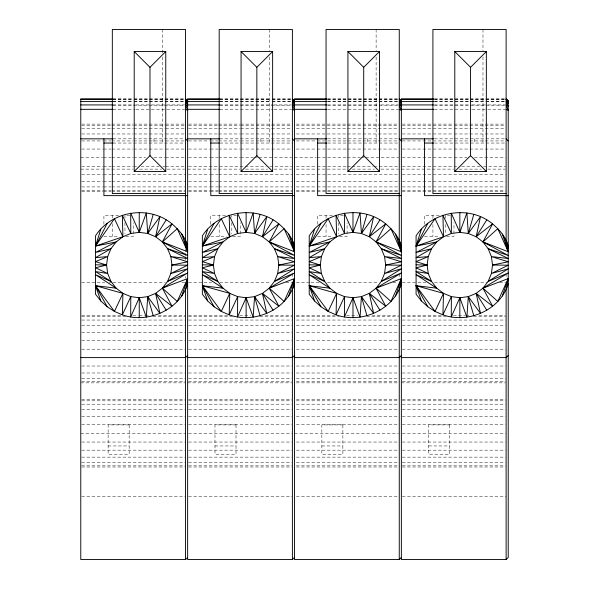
<?xml version="1.0" encoding="UTF-8"?>
<svg xmlns="http://www.w3.org/2000/svg" width="589" height="589" viewBox="0 0 589 589"><rect width="100%" height="100%" fill="white"/><g stroke="black" fill="none" stroke-linecap="round" stroke-linejoin="round"><path stroke-width="0.44" stroke-dasharray="2.94 2.21" d="M112.941 98.805L133.158 98.805M134.078 98.805L184.615 98.805M219.8 98.805L271.264 98.805M272.177 98.805L291.474 98.805M327.58 98.805L378.123 98.805M379.044 98.805L398.341 98.805M434.446 98.805L469.359 98.805M470.28 98.805L484.983 98.805M485.903 98.805L505.2 98.805M112.941 99.482L133.158 99.482M134.078 99.482L184.615 99.482M219.8 99.482L271.264 99.482M272.177 99.482L291.474 99.482M327.58 99.482L378.123 99.482M379.044 99.482L398.341 99.482M434.446 99.482L469.359 99.482M470.28 99.482L484.983 99.482M485.903 99.482L505.2 99.482M112.941 99.578L133.158 99.578M134.078 99.578L184.615 99.578M219.8 99.578L271.264 99.578M272.177 99.578L291.474 99.578M327.58 99.578L378.123 99.578M379.044 99.578L398.341 99.578M434.446 99.578L469.359 99.578M470.28 99.578L484.983 99.578M485.903 99.578L505.2 99.578M112.941 101.58L133.158 101.58M134.078 101.58L184.615 101.58M219.8 101.58L271.264 101.58M272.177 101.58L291.474 101.58M327.58 101.58L378.123 101.58M379.044 101.58L398.341 101.58M434.446 101.58L469.359 101.58M470.28 101.58L484.983 101.58M485.903 101.58L505.2 101.58M112.941 101.75L133.158 101.75M134.078 101.75L184.615 101.75M219.8 101.75L271.264 101.75M272.177 101.75L291.474 101.75M327.58 101.75L378.123 101.75M379.044 101.75L398.341 101.75M434.446 101.75L469.359 101.75M470.28 101.75L484.983 101.75M485.903 101.75L505.2 101.75M112.941 104.93L134.991 104.93M135.912 104.93L184.615 104.93M219.8 104.93L273.097 104.93M274.018 104.93L291.474 104.93M327.58 104.93L379.964 104.93M380.877 104.93L398.341 104.93M434.446 104.93L471.2 104.93M472.12 104.93L486.823 104.93M487.744 104.93L505.2 104.93M112.941 105.181L184.615 105.181M219.8 105.181L291.474 105.181M327.58 105.181L398.341 105.181M434.446 105.181L505.2 105.181M112.941 109.318L134.991 109.318M135.912 109.318L184.615 109.318M219.8 109.318L273.097 109.318M274.018 109.318L291.474 109.318M327.58 109.318L379.964 109.318M380.877 109.318L398.341 109.318M434.446 109.318L471.2 109.318M472.12 109.318L486.823 109.318M487.744 109.318L505.2 109.318M81.687 124.11L110.916 124.11M111.829 124.11L132.834 124.11M133.755 124.11L148.362 124.11M149.275 124.11L164.802 124.11M165.715 124.11L184.902 124.11M188.554 124.11L217.775 124.11M218.696 124.11L239.701 124.11M240.614 124.11L255.228 124.11M256.141 124.11L291.761 124.11M296.326 124.11L346.56 124.11M347.473 124.11L398.62 124.11M402.272 124.11L453.42 124.11M454.333 124.11L505.48 124.11M81.687 125.258L110.916 125.258M111.829 125.258L132.834 125.258M133.755 125.258L148.362 125.258M149.275 125.258L164.802 125.258M165.715 125.258L184.902 125.258M188.554 125.258L217.775 125.258M218.696 125.258L239.701 125.258M240.614 125.258L255.228 125.258M256.141 125.258L291.761 125.258M296.326 125.258L346.56 125.258M347.473 125.258L398.62 125.258M402.272 125.258L453.42 125.258M454.333 125.258L505.48 125.258M81.687 128.623L110.916 128.623M111.829 128.623L132.834 128.623M133.755 128.623L148.362 128.623M149.275 128.623L164.802 128.623M165.715 128.623L184.902 128.623M188.554 128.623L217.775 128.623M218.696 128.623L239.701 128.623M240.614 128.623L255.228 128.623M256.141 128.623L291.761 128.623M296.326 128.623L346.56 128.623M347.473 128.623L398.62 128.623M402.272 128.623L453.42 128.623M454.333 128.623L505.48 128.623M81.687 133.968L110.916 133.968M111.829 133.968L132.834 133.968M133.755 133.968L148.362 133.968M149.275 133.968L164.802 133.968M165.715 133.968L184.902 133.968M188.554 133.968L217.775 133.968M218.696 133.968L239.701 133.968M240.614 133.968L255.228 133.968M256.141 133.968L291.761 133.968M296.326 133.968L346.56 133.968M347.473 133.968L398.62 133.968M402.272 133.968L453.42 133.968M454.333 133.968L505.48 133.968M112.941 138.835L184.644 138.835M219.8 138.835L291.503 138.835M327.58 138.835L398.37 138.835M434.446 138.835L505.229 138.835M81.687 140.94L102.7 140.94M103.612 140.94L110.916 140.94M111.829 140.94L132.834 140.94M133.755 140.94L148.362 140.94M149.275 140.94L164.802 140.94M165.715 140.94L184.902 140.94M188.554 140.94L209.559 140.94M210.472 140.94L217.775 140.94M218.696 140.94L239.701 140.94M240.614 140.94L255.228 140.94M256.141 140.94L291.761 140.94M296.326 140.94L316.418 140.94M317.331 140.94L346.56 140.94M347.473 140.94L398.62 140.94M402.272 140.94L453.42 140.94M454.333 140.94L505.48 140.94M113.022 143.046L185.535 143.046M219.881 143.046L292.394 143.046M327.653 143.046L399.261 143.046M434.513 143.046L506.12 143.046M81.687 149.054L102.7 149.054M103.612 149.054L110.916 149.054M111.829 149.054L132.834 149.054M133.755 149.054L148.362 149.054M149.275 149.054L164.802 149.054M165.715 149.054L184.902 149.054M188.554 149.054L209.559 149.054M210.472 149.054L217.775 149.054M218.696 149.054L239.701 149.054M240.614 149.054L255.228 149.054M256.141 149.054L291.761 149.054M296.326 149.054L316.418 149.054M317.331 149.054L346.56 149.054M347.473 149.054L398.62 149.054M402.272 149.054L453.42 149.054M454.333 149.054L505.48 149.054M80.774 157.771L102.7 157.771M103.612 157.771L110.916 157.771M111.829 157.771L132.834 157.771M133.755 157.771L145.623 157.771M153.847 157.771L164.802 157.771M165.715 157.771L184.902 157.771M188.554 157.771L209.559 157.771M210.472 157.771L217.775 157.771M218.696 157.771L239.701 157.771M240.614 157.771L253.403 157.771M254.315 157.771L257.967 157.771M258.88 157.771L291.761 157.771M294.5 157.771L316.418 157.771M317.331 157.771L346.56 157.771M347.473 157.771L360.262 157.771M361.175 157.771L364.827 157.771M365.74 157.771L398.62 157.771M402.272 157.771L453.42 157.771M454.333 157.771L467.121 157.771M474.432 157.771L505.48 157.771M81.687 166.481L102.7 166.481M103.612 166.481L110.916 166.481M111.829 166.481L132.834 166.481M133.755 166.481L136.493 166.481M141.058 166.481L159.325 166.481M162.976 166.481L164.802 166.481M165.715 166.481L184.902 166.481M188.554 166.481L266.184 166.481M269.843 166.481L291.761 166.481M296.326 166.481L316.418 166.481M317.331 166.481L346.56 166.481M347.473 166.481L351.125 166.481M352.038 166.481L373.051 166.481M373.963 166.481L398.62 166.481M402.272 166.481L457.992 166.481M461.643 166.481L479.91 166.481M483.562 166.481L505.48 166.481M80.774 169.124L133.158 169.124M139.586 169.124L161.644 169.124M167.158 169.124L184.615 169.124M187.641 169.124L240.017 169.124M245.532 169.124L267.583 169.124M274.018 169.124L291.474 169.124M296.341 169.124L346.877 169.124M352.391 169.124L374.449 169.124M380.877 169.124L398.341 169.124M401.359 169.124L453.744 169.124M459.251 169.124L481.309 169.124M487.744 169.124L505.2 169.124M81.687 174.594L102.7 174.594M103.612 174.594L110.916 174.594M111.829 174.594L184.902 174.594M188.554 174.594L209.559 174.594M210.472 174.594L217.775 174.594M218.696 174.594L291.761 174.594M296.326 174.594L316.418 174.594M317.331 174.594L398.62 174.594M402.272 174.594L505.48 174.594M81.687 181.567L102.7 181.567M103.612 181.567L110.916 181.567M111.829 181.567L184.902 181.567M188.554 181.567L209.559 181.567M210.472 181.567L217.775 181.567M218.696 181.567L291.761 181.567M296.326 181.567L316.418 181.567M317.331 181.567L398.62 181.567M402.272 181.567L505.48 181.567M81.687 186.919L102.7 186.919M103.612 186.919L110.916 186.919M111.829 186.919L184.902 186.919M188.554 186.919L209.559 186.919M210.472 186.919L217.775 186.919M218.696 186.919L291.761 186.919M296.326 186.919L316.418 186.919M317.331 186.919L398.62 186.919M402.272 186.919L505.48 186.919M81.687 190.276L102.7 190.276M103.612 190.276L110.916 190.276M111.829 190.276L184.902 190.276M188.554 190.276L209.559 190.276M210.472 190.276L217.775 190.276M218.696 190.276L291.761 190.276M296.326 190.276L316.418 190.276M317.331 190.276L398.62 190.276M402.272 190.276L505.48 190.276M81.687 191.425L102.7 191.425M103.612 191.425L110.916 191.425M111.829 191.425L184.902 191.425M188.554 191.425L209.559 191.425M210.472 191.425L217.775 191.425M218.696 191.425L291.761 191.425M296.326 191.425L316.418 191.425M317.331 191.425L398.62 191.425M402.272 191.425L505.48 191.425M118.639 215.405L103.914 215.405L103.914 224.549M126.922 215.405L130 215.405M225.506 215.405L210.781 215.405L210.781 224.549M233.789 215.405L236.55 215.405M332.365 215.405L317.64 215.405L317.64 224.549M340.648 215.405L343.409 215.405M439.225 215.405L424.5 215.405L424.5 224.549M447.507 215.405L450.268 215.405M103.914 236.439L118.639 236.439M125.796 236.439L133.364 236.439L133.364 222.723M210.781 236.439L226.426 236.439M232.655 236.439L240.231 236.439L240.231 222.723M317.64 236.439L332.365 236.439M339.514 236.439L347.09 236.439L347.09 222.723M424.5 236.439L439.225 236.439M446.587 236.439L453.95 236.439L453.95 222.723M81.694 282.72L104.673 282.72M109.267 282.72L112.02 282.72M112.941 282.72L165.318 282.72M181.861 282.72L185.535 282.72M188.561 282.72L211.532 282.72M219.8 282.72L271.264 282.72M285.967 282.72L292.394 282.72M296.341 282.72L310.123 282.72M311.044 282.72L320.232 282.72M327.58 282.72L378.123 282.72M392.826 282.72L397.42 282.72M402.28 282.72L416.983 282.72M417.903 282.72L427.091 282.72M434.446 282.72L486.823 282.72M499.686 282.72L506.12 282.72M81.687 315.535L120.966 315.535M132.834 315.535L138.319 315.535M139.232 315.535L144.71 315.535M145.623 315.535L148.362 315.535M158.412 315.535L184.902 315.535M188.554 315.535L227.825 315.535M239.701 315.535L250.656 315.535M265.271 315.535L291.761 315.535M296.326 315.535L334.685 315.535M346.56 315.535L357.523 315.535M372.138 315.535L398.62 315.535M402.272 315.535L441.551 315.535M453.42 315.535L465.295 315.535M466.208 315.535L468.947 315.535M478.997 315.535L505.48 315.535M81.687 316.683L125.531 316.683M152.934 316.683L184.902 316.683M188.554 316.683L232.39 316.683M259.793 316.683L291.761 316.683M296.326 316.683L339.257 316.683M366.652 316.683L398.62 316.683M402.272 316.683L446.116 316.683M473.519 316.683L505.48 316.683M81.687 320.048L184.902 320.048M188.554 320.048L291.761 320.048M296.326 320.048L398.62 320.048M402.272 320.048L505.48 320.048M81.687 325.393L184.902 325.393M188.554 325.393L291.761 325.393M296.326 325.393L398.62 325.393M402.272 325.393L505.48 325.393M81.687 332.365L184.902 332.365M188.554 332.365L291.761 332.365M296.326 332.365L398.62 332.365M402.272 332.365L505.48 332.365M81.687 340.479L184.902 340.479M188.554 340.479L291.761 340.479M296.326 340.479L398.62 340.479M402.272 340.479L505.48 340.479M81.687 349.196L184.902 349.196M188.554 349.196L291.761 349.196M296.326 349.196L398.62 349.196M402.272 349.196L505.48 349.196M81.687 366.019L184.902 366.019M188.554 366.019L291.761 366.019M296.326 366.019L398.62 366.019M402.272 366.019L505.48 366.019M81.687 372.992L184.902 372.992M188.554 372.992L291.761 372.992M296.326 372.992L398.62 372.992M402.272 372.992L505.48 372.992M81.687 378.344L184.902 378.344M188.554 378.344L291.761 378.344M296.326 378.344L398.62 378.344M402.272 378.344L505.48 378.344M81.687 381.701L184.902 381.701M188.554 381.701L291.761 381.701M296.326 381.701L398.62 381.701M402.272 381.701L505.48 381.701M80.774 382.85L184.902 382.85M187.641 382.85L291.761 382.85M296.326 382.85L398.62 382.85M401.359 382.85L505.48 382.85M81.687 399.681L184.902 399.681M188.554 399.681L291.761 399.681M296.326 399.681L398.62 399.681M402.272 399.681L505.48 399.681M81.687 400.822L184.902 400.822M188.554 400.822L291.761 400.822M296.326 400.822L398.62 400.822M402.272 400.822L505.48 400.822M81.687 404.187L184.902 404.187M188.554 404.187L291.761 404.187M296.326 404.187L398.62 404.187M402.272 404.187L505.48 404.187M81.687 409.539L184.902 409.539M188.554 409.539L291.761 409.539M296.326 409.539L398.62 409.539M402.272 409.539L505.48 409.539M81.687 416.504L184.902 416.504M188.554 416.504L291.761 416.504M296.326 416.504L398.62 416.504M402.272 416.504L505.48 416.504M81.687 424.625L184.902 424.625M188.554 424.625L291.761 424.625M296.326 424.625L398.62 424.625M402.272 424.625L505.48 424.625M80.774 433.335L184.902 433.335M188.554 433.335L291.761 433.335M294.5 433.335L398.62 433.335M402.272 433.335L505.48 433.335M81.687 442.044L184.902 442.044M188.554 442.044L291.761 442.044M296.326 442.044L398.62 442.044M402.272 442.044L505.48 442.044M108.126 445.954L129.16 445.954M214.985 445.954L236.02 445.954M321.844 445.954L342.879 445.954M428.711 445.954L449.746 445.954M81.687 450.165L184.902 450.165M188.554 450.165L291.761 450.165M296.326 450.165L398.62 450.165M402.272 450.165L505.48 450.165M81.687 457.138L184.902 457.138M188.554 457.138L291.761 457.138M296.326 457.138L398.62 457.138M402.272 457.138L505.48 457.138M81.687 462.483L184.902 462.483M188.554 462.483L291.761 462.483M296.326 462.483L398.62 462.483M402.272 462.483L505.48 462.483M81.687 465.847L184.902 465.847M188.554 465.847L291.761 465.847M296.326 465.847L398.62 465.847M402.272 465.847L505.48 465.847M81.687 466.996L184.902 466.996M188.554 466.996L291.761 466.996M296.326 466.996L398.62 466.996M402.272 466.996L505.48 466.996M81.694 496.446L185.535 496.446M188.561 496.446L292.394 496.446M296.341 496.446L399.261 496.446M402.28 496.446L506.12 496.446M506.12 273.561L506.12 278.141M482.98 29.45L482.98 50.595M482.98 56.934L482.98 143.046M474.565 138.835L474.565 143.046M445.534 215.405L445.534 219.064M445.534 224.549L445.534 233.7M432.915 215.405L432.915 219.064M432.915 224.549L432.915 236.439M399.261 273.561L399.261 278.141M376.121 29.45L376.121 50.595M376.121 57.023L376.121 143.046M367.705 138.835L367.705 143.046M338.675 215.405L338.675 217.238M338.675 222.723L338.675 233.7M326.056 215.405L326.056 219.064M326.056 224.549L326.056 236.439M292.394 273.561L292.394 278.141M269.254 29.45L269.254 50.595M269.254 56.934L269.254 143.046M260.846 138.835L260.846 143.046M231.816 215.405L231.816 217.238M231.816 222.723L231.816 233.7M219.189 215.405L219.189 219.064M219.189 224.549L219.189 236.439M185.535 248.823L185.535 252.49M185.535 253.403L185.535 256.156M185.535 257.069L185.535 259.815M185.535 276.307L185.535 278.141M162.395 29.45L162.395 53.349M162.395 56.934L162.395 143.046M153.979 138.835L153.979 143.046M124.949 215.405L124.949 218.151M124.949 222.723L124.949 233.7M112.33 215.405L112.33 218.151M112.33 223.636L112.33 236.439M129.16 424.919L108.126 424.919L108.126 454.369L129.16 454.369L129.16 424.919M236.02 424.919L214.985 424.919L214.985 454.369L236.02 454.369L236.02 424.919M342.879 424.919L321.844 424.919L321.844 454.369L342.879 454.369L342.879 424.919M449.746 424.919L428.711 424.919L428.711 454.369L449.746 454.369L449.746 424.919"/><path stroke-width="0.88" d="M107.213 306.751L95.499 285.709L122.91 293.359L130.795 296.628L130.684 316.934L139.254 297.739L146.308 317.162L147.721 296.628L159.906 313.414L155.599 293.359L172.01 306.192L162.373 288.168L167.57 281.395L187.641 273.002L162.373 288.168L155.599 293.359L147.721 296.628L139.254 297.739L130.795 296.628L122.335 314.843L114.443 311.419L107.213 306.751L100.844 300.972L95.499 285.709L116.143 288.168L110.946 281.395L95.499 274.717L116.143 288.168L122.91 293.359L122.335 314.843C147.611 323.943 179.616 310.057 187.641 283.905M214.079 306.751L202.366 285.709L229.769 293.359L237.654 296.628L237.544 316.934L246.121 297.739L253.167 317.162L254.581 296.628L266.765 313.414L262.466 293.359L278.877 306.192L269.232 288.168L274.43 281.395L294.5 273.002L269.232 288.168L262.466 293.359L254.581 296.628L246.121 297.739L237.654 296.628L229.195 314.843L221.302 311.419L214.079 306.751L207.703 300.972L202.366 285.709L223.003 288.168L217.805 281.395L202.366 274.717L223.003 288.168L229.769 293.359L229.195 314.843C254.47 323.943 286.482 310.057 294.5 283.905M320.939 306.751L309.225 285.709L336.636 293.359L344.521 296.628L344.403 316.934L352.98 297.739L360.034 317.162L361.44 296.628L373.625 313.414L369.325 293.359L385.736 306.192L376.099 288.168L381.289 281.395L401.359 273.002L376.099 288.168L369.325 293.359L361.44 296.628L352.98 297.739L344.521 296.628L336.061 314.843L328.169 311.419L320.939 306.751L314.57 300.972L309.225 285.709L329.862 288.168L324.664 281.395L309.225 274.717L329.862 288.168L336.636 293.359L336.061 314.843C361.329 323.943 393.342 310.057 401.359 283.905M427.798 306.751L416.084 285.709L443.495 293.359L451.38 296.628L451.262 316.934L459.84 297.739L466.893 317.162L468.299 296.628L480.484 313.414L476.184 293.359L492.595 306.192L482.958 288.168L488.156 281.395L508.226 273.002L482.958 288.168L476.184 293.359L468.299 296.628L459.84 297.739L451.38 296.628L442.921 314.843L435.028 311.419L427.798 306.751L421.429 300.972L416.084 285.709L436.721 288.168L431.531 281.395L416.084 274.717L436.721 288.168L443.495 293.359L442.921 314.843C468.196 323.943 500.201 310.057 508.226 283.905M100.844 229.128L95.499 246.092L116.143 241.932L95.499 252.467L110.946 248.705L95.499 257.658L107.677 256.59L95.499 261.641L106.565 265.05L95.499 267.767L107.677 273.51L95.499 271.573L110.946 281.395L107.677 273.51L106.565 265.05L107.677 256.59L110.946 248.705L116.143 241.932L122.91 236.741L130.795 233.472L139.254 232.361L147.721 233.472L155.599 236.741L162.373 241.932L187.641 255.435L167.57 248.705L162.373 241.932L172.01 223.908C149.186 204.839 111.454 210.766 95.499 235.872L95.499 294.228L100.844 300.972M207.703 229.128L202.366 246.092L223.003 241.932L202.366 252.467L217.805 248.705L202.366 257.658L214.543 256.59L202.366 261.641L213.424 265.05L202.366 267.767L214.543 273.51L202.366 271.573L217.805 281.395L214.543 273.51L213.424 265.05L214.543 256.59L217.805 248.705L223.003 241.932L229.769 236.741L237.654 233.472L246.121 232.361L254.581 233.472L262.466 236.741L269.232 241.932L294.5 255.435L274.43 248.705L269.232 241.932L278.877 223.908C256.046 204.839 218.313 210.766 202.366 235.872L202.366 294.228L207.703 300.972M314.57 229.128L309.225 246.092L329.862 241.932L309.225 252.467L324.664 248.705L309.225 257.658L321.403 256.59L309.225 261.641L320.291 265.05L309.225 267.767L321.403 273.51L309.225 271.573L324.664 281.395L321.403 273.51L320.291 265.05L321.403 256.59L324.664 248.705L329.862 241.932L336.636 236.741L344.521 233.472L352.98 232.361L361.44 233.472L369.325 236.741L376.099 241.932L401.359 255.435L381.289 248.705L376.099 241.932L385.736 223.908C362.905 204.839 325.172 210.766 309.225 235.872L309.225 294.228L314.57 300.972M421.429 229.128L416.084 246.092L436.721 241.932L416.084 252.467L431.531 248.705L416.084 257.658L428.262 256.59L416.084 261.641L427.15 265.05L416.084 267.767L428.262 273.51L416.084 271.573L431.531 281.395L428.262 273.51L427.15 265.05L428.262 256.59L431.531 248.705L436.721 241.932L443.495 236.741L451.38 233.472L459.84 232.361L468.299 233.472L476.184 236.741L482.958 241.932L508.226 255.435L488.156 248.705L482.958 241.932L492.595 223.908C469.772 204.839 432.039 210.766 416.084 235.872L416.084 294.228L421.429 300.972M187.641 246.195C185.351 237.146 178.968 229.835 172.01 223.908L155.599 236.741L159.906 216.686L147.721 233.472L146.308 212.938L139.254 232.361L130.684 213.166L130.795 233.472L122.335 215.257L122.91 236.741L95.499 246.092L107.213 223.349M294.5 246.195C292.21 237.146 285.827 229.835 278.877 223.908L262.466 236.741L266.765 216.686L254.581 233.472L253.167 212.938L246.121 232.361L237.544 213.166L237.654 233.472L229.195 215.257L229.769 236.741L202.366 246.092L214.079 223.349M401.359 246.195C399.077 237.146 392.694 229.835 385.736 223.908L369.325 236.741L373.625 216.686L361.44 233.472L360.034 212.938L352.98 232.361L344.403 213.166L344.521 233.472L336.061 215.257L336.636 236.741L309.225 246.092L320.939 223.349M508.226 246.195C505.936 237.146 499.553 229.835 492.595 223.908L476.184 236.741L480.484 216.686L468.299 233.472L466.893 212.938L459.84 232.361L451.262 213.166L451.38 233.472L442.921 215.257L443.495 236.741L416.084 246.092L427.798 223.349M147.721 233.472L153.228 214.352M254.581 233.472L260.095 214.352M361.44 233.472L366.954 214.352M468.299 233.472L473.814 214.352M181.765 296.009L187.641 278.604L162.373 288.168L177.23 301.428L187.641 278.604L185.535 290.031L185.535 559.55L80.774 559.55L80.774 98.805L112.941 98.805M288.632 296.009L294.5 278.604L269.232 288.168L284.097 301.428L294.5 278.604L292.394 290.031L292.394 559.55L187.641 559.55L187.641 98.805L219.8 98.805M395.491 296.009L401.359 278.604L376.099 288.168L390.956 301.428L401.359 278.604L399.261 290.031L399.261 559.55L294.5 559.55L294.5 98.805L326.659 98.805M502.351 296.009L508.226 278.604L482.958 288.168L497.815 301.428L508.226 278.604L506.12 290.031L506.12 559.55L401.359 559.55L401.359 98.805L433.526 98.805M122.91 293.359L114.443 311.419L95.499 285.709M229.769 293.359L221.302 311.419L202.366 285.709M336.636 293.359L328.169 311.419L309.225 285.709M443.495 293.359L435.028 311.419L416.084 285.709M155.599 236.741L166.201 219.888M262.466 236.741L273.06 219.888M369.325 236.741L379.927 219.888M476.184 236.741L486.786 219.888M95.499 246.092L114.443 218.681L122.91 236.741M202.366 246.092L221.302 218.681L229.769 236.741M309.225 246.092L328.169 218.681L336.636 236.741M416.084 246.092L435.028 218.681L443.495 236.741M165.759 171.443L149.981 155.665L149.981 67.315L165.759 51.537L134.211 51.537L134.211 171.443L165.759 171.443L165.759 51.537M134.211 171.443L149.981 155.665M241.07 171.443L256.848 155.665L256.848 67.315L272.626 51.537L241.07 51.537L241.07 171.443L272.626 171.443L272.626 51.537M347.93 171.443L363.707 155.665L363.707 67.315L379.485 51.537L347.93 51.537L347.93 171.443L379.485 171.443L379.485 51.537M454.789 171.443L470.567 155.665L470.567 67.315L486.345 51.537L454.789 51.537L454.789 171.443L486.345 171.443L486.345 51.537M187.641 355.506L185.535 357.604L80.774 357.604M294.5 355.506L292.394 357.604L187.641 357.604M185.535 559.55L187.641 557.444M401.359 355.506L399.261 357.604L294.5 357.604M292.394 559.55L294.5 557.444M508.226 355.506L506.12 357.604L401.359 357.604M399.261 559.55L401.359 557.444M506.12 559.55L508.226 557.444L508.226 100.918L506.12 98.805L508.226 101.433L506.12 99.482L508.226 103.281L506.12 101.58L508.226 106.337L506.12 104.93L508.226 110.371L506.12 109.318M80.774 99.482L112.941 99.482M187.641 99.482L219.8 99.482M294.5 99.482L326.659 99.482M401.359 99.482L433.526 99.482M80.774 101.58L112.941 101.58M187.641 101.58L219.8 101.58M294.5 101.58L326.659 101.58M401.359 101.58L433.526 101.58M80.774 104.93L112.941 104.93M187.641 104.93L219.8 104.93M294.5 104.93L326.659 104.93M401.359 104.93L433.526 104.93M80.774 109.318L112.941 109.318M187.641 109.318L219.8 109.318M294.5 109.318L326.659 109.318M401.359 109.318L433.526 109.318M80.774 138.835L113.022 138.835M187.641 138.835L219.8 138.835M294.5 138.835L326.74 138.835M401.359 138.835L433.607 138.835M103.914 143.046L113.022 143.046M210.781 143.046L219.189 143.046M317.64 143.046L326.74 143.046M424.5 143.046L433.607 143.046M185.535 193.531L112.33 193.531L112.33 29.45L185.535 29.45L185.535 240.069L187.641 248.852L181.765 234.091L187.641 251.739L162.373 241.932L177.23 228.672L187.641 251.739M292.394 193.531L219.189 193.531L219.189 29.45L292.394 29.45L292.394 240.069L294.5 248.852L288.632 234.091L294.5 251.739L269.232 241.932L284.097 228.672L294.5 251.739M399.261 193.531L326.056 193.531L326.056 29.45L399.261 29.45L399.261 240.069L401.359 248.852L395.491 234.091L401.359 251.739L376.099 241.932L390.956 228.672L401.359 251.739M506.12 193.531L432.915 193.531L432.915 29.45L506.12 29.45L506.12 240.069L508.226 248.852L502.351 234.091L508.226 251.739L482.958 241.932L497.815 228.672L508.226 251.739M187.641 195.629L103.914 195.629L103.914 138.835M294.5 195.629L210.781 195.629L210.781 138.835M401.359 195.629L317.64 195.629L317.64 138.835M508.226 195.629L424.5 195.629L424.5 138.835M416.084 264.807L427.15 265.05M309.225 264.807L320.291 265.05M202.366 264.807L213.424 265.05M95.499 264.807L106.565 265.05M399.261 109.318L401.359 110.371L399.261 104.93L401.359 106.337L399.261 101.58L401.359 103.281L399.261 99.482L401.359 101.433M292.394 109.318L294.5 110.371L292.394 104.93L294.5 106.337L292.394 101.58L294.5 103.281L292.394 99.482L294.5 101.433L292.394 98.805L294.5 100.918L292.394 99.578M185.535 109.318L187.641 110.371L185.535 104.93L187.641 106.337L185.535 101.58L187.641 103.281L185.535 99.482L187.641 101.433L185.535 98.805L187.641 100.918L185.535 99.578M506.12 99.578L508.226 100.918M454.789 51.537L470.567 67.315M506.12 138.835L508.226 140.94M470.567 155.665L486.345 171.443M347.93 51.537L363.707 67.315M399.261 138.835L401.359 140.94M363.707 155.665L379.485 171.443M241.07 51.537L256.848 67.315M292.394 138.835L294.5 140.94M256.848 155.665L272.626 171.443M134.211 51.537L149.981 67.315M185.535 138.835L187.641 140.94M401.359 100.918L399.261 98.805L400.837 100.771M506.643 100.13L507.696 101.227M292.924 100.13L293.977 101.227M476.184 293.359L486.786 310.212M369.325 293.359L379.927 310.212M262.466 293.359L273.06 310.212M155.599 293.359L166.201 310.212M468.299 296.628L473.814 315.748M361.44 296.628L366.954 315.748M254.581 296.628L260.095 315.748M147.721 296.628L153.228 315.748M459.84 212.46L459.84 232.361M459.84 297.739L459.84 317.64M352.98 212.46L352.98 232.361M352.98 297.739L352.98 317.64M246.121 212.46L246.121 232.361M246.121 297.739L246.121 317.64M139.254 212.46L139.254 232.361M139.254 297.739L139.254 317.64M171.951 265.05L170.832 273.51L167.57 281.395L187.641 268.842L170.832 273.51L187.641 265.183L171.951 265.05L170.832 256.59L167.57 248.705L187.641 258.505L170.832 256.59L187.641 261.781L171.951 265.05M278.811 265.05L277.699 273.51L274.43 281.395L294.5 268.842L277.699 273.51L294.5 265.183L278.811 265.05L277.699 256.59L274.43 248.705L294.5 258.505L277.699 256.59L294.5 261.781L278.811 265.05M385.67 265.05L384.558 273.51L381.289 281.395L401.359 268.842L384.558 273.51L401.359 265.183L385.67 265.05L384.558 256.59L381.289 248.705L401.359 258.505L384.558 256.59L401.359 261.781L385.67 265.05M492.529 265.05L491.417 273.51L488.156 281.395L508.226 268.842L491.417 273.51L508.226 265.183L492.529 265.05L491.417 256.59L488.156 248.705L508.226 258.505L491.417 256.59L508.226 261.781L492.529 265.05"/></g></svg>
